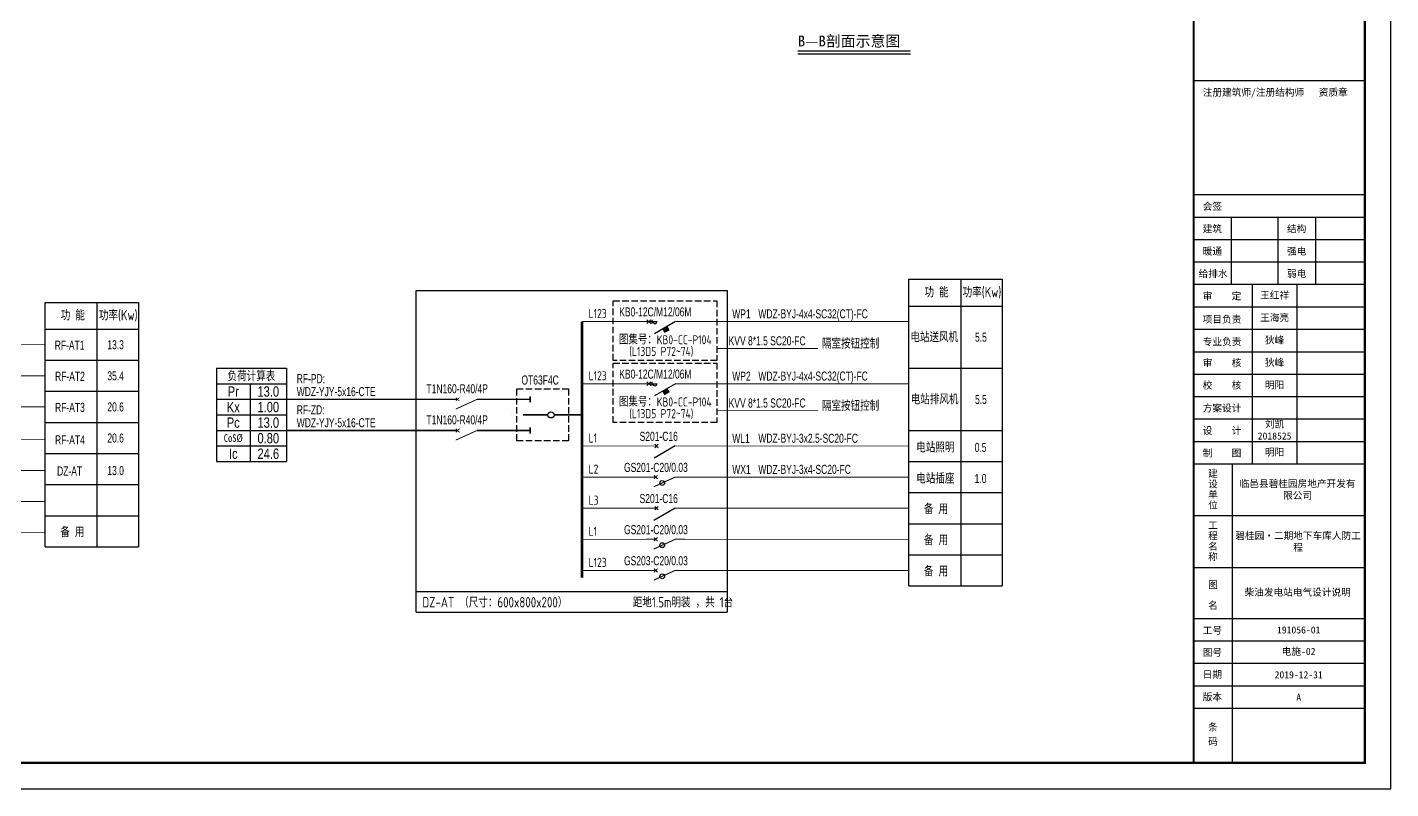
# Model space of a CAD drawing. Extents: x 1680526 to 2359975, y 920307 to 3738831.
# Drawn here: x 1815906 to 1868481, y 920307 to 949683 of the extents above; entities that cross this region are included whole.
import ezdxf
from ezdxf.enums import TextEntityAlignment as Align

# ---------------------------------------------------------------- set-up
doc = ezdxf.new("R2010")
doc.units = 0
doc.header["$LTSCALE"] = 1000
doc.linetypes.add('CONTINOUS', pattern=[0])
doc.linetypes.add('DASH', pattern=[0.35, 0.25, -0.1])
for name, color, linetype in [('A', 3, 'Continuous'), ('AB', 1, 'Continuous'), ('BORDER', 7, 'Continuous'), ('DIM_SYMB', 3, 'Continuous'), ('ECA_TK', 7, 'Continuous'), ('ELEMENT', 3, 'Continuous'), ('SIG_TEXT', 53, 'Continuous'), ('tk', 7, 'Continuous'), ('WIRE-母线', 6, 'Continuous'), ('WIRE-系统', 4, 'Continuous'), ('电气', 3, 'Continuous'), ('系统字体', 3, 'Continuous')]:
    doc.layers.add(name, color=color, linetype=linetype)
doc.styles.add('BZHZ', font='bzxw.shx', dxfattribs={"width": 0.8, "bigfont": 'bzhz.shx'})
doc.styles.add('HZ', font='')
doc.styles.get("Standard").update_dxf_attribs({"font": 'GBENOR', "bigfont": 'GBCBIG'})
doc.styles.add('SUNTXT', font='', dxfattribs={"height": 273})
doc.styles.add('TYDG_02', font='TSSDENG', dxfattribs={"width": 0.8, "bigfont": 'TSSDCHN'})
doc.styles.add('宋体', font='bzxw.shx', dxfattribs={"width": 0.8, "bigfont": 'bzhz.shx'})
doc.styles.add('探索者', font='TSSDENG.shx', dxfattribs={"width": 0.8, "height": 350, "bigfont": 'TSSDCHN.shx'})
doc.styles.add('黑体', font='simhei.ttf', dxfattribs={"height": 10})
doc.styles.get('HZ').set_extended_font_data('SimSun')
doc.styles.get('SUNTXT').set_extended_font_data('SimSun')

# ---------------------------------------------------------------- blocks, each defined once
blk = doc.blocks.new('10B_A1E图框')
blk.add_line((765, 184), (765, 584))
blk.add_line((765, 184), (765, 584))
blk.add_line((765, 184), (765, 584))
at = {"layer": 'ECA_TK'}
for p, q in [((765, 220.51), (831, 220.51)), ((779.58, 194.56), (779.58, 220.51)), ((797.5, 220.51), (797.5, 194.56)), ((812.08, 194.56), (812.08, 220.51)), ((765, 211.86), (831, 211.86)), ((765, 203.21), (831, 203.21)), ((787.68, 125.36), (787.68, 194.56)), ((804.77, 194.56), (804.77, 125.36)), ((765, 185.91), (831, 185.91)), ((765, 177.26), (831, 177.26)), ((765, 168.61), (831, 168.61)), ((765, 159.96), (831, 159.96)), ((765, 151.31), (831, 151.31)), ((765, 142.66), (831, 142.66)), ((765, 134.01), (831, 134.01)), ((765, 125.36), (831, 125.36)), ((780.03, 10), (780.03, 125.36)), ((765, 105.36), (831, 105.36)), ((765, 85.36), (831, 85.36)), ((831, 56.92), (765, 56.92)), ((831, 48.27), (765, 48.27)), ((831, 39.62), (765, 39.62)), ((831, 30.97), (765, 30.97))]:
    blk.add_line(p, q, dxfattribs=at)
blk.add_lwpolyline([(0, 0), (841, 0), (841, 594), (0, 594)], close=True, dxfattribs=at)
at = {"layer": 'ECA_TK', "const_width": 0.8}
blk.add_lwpolyline([(831, 10), (831, 584), (18, 584), (18, 10)], close=True, dxfattribs=at)
at = {"layer": 'ECA_TK'}
for points, const_width in [([(765, 10), (765, 584)], 0.8), ([(765, 273.16), (831, 273.16)], 0.5), ([(765, 229.16), (831, 229.16)], 0.5), ([(765, 194.56), (831, 194.56)], 0.5), ([(831, 65.57), (765, 65.57)], 0.5)]:
    blk.add_lwpolyline(points, dxfattribs=dict(at, const_width=const_width))
at = {"layer": 'ECA_TK', "linetype": 'Continuous', "style": 'SUNTXT'}
for s, height, p in [('注册建筑师/注册结构师   资质章', 2.7342, (768.5, 267.3)), ('会签', 2.734, (768.5, 223.3)), ('建筑', 2.734, (768.5, 214.65)), ('结构', 2.734, (801, 214.65)), ('暖通', 2.734, (768.5, 206)), ('强电', 2.734, (801, 206)), ('给排水', 2.734, (766.9, 197.35)), ('弱电', 2.734, (801, 197.35)), ('审    定', 2.734, (768.5, 188.7)), ('项目负责', 2.734, (768.5, 179.74)), ('专业负责', 2.734, (768.5, 171.09)), ('审    核', 2.734, (768.5, 162.93)), ('校    核', 2.734, (768.5, 154.28)), ('方案设计', 2.734, (768.5, 145.45)), ('设    计', 2.734, (768.5, 136.8)), ('制    图', 2.734, (768.5, 128.15)), ('建', 2.73, (770.59, 120.26)), ('设', 2.73, (770.59, 116.2)), ('位', 2.73, (770.59, 108.08)), ('单', 2.73, (770.59, 112.14)), ('工', 2.73, (770.59, 100.26)), ('程', 2.73, (770.59, 96.2)), ('名', 2.73, (770.59, 92.14)), ('称', 2.73, (770.59, 88.08)), ('图', 2.73, (770.59, 77.33)), ('名', 2.73, (770.59, 69.33)), ('工号', 2.734, (768.5, 59.71)), ('图号', 2.734, (768.5, 51.23)), ('日期', 2.734, (768.5, 42.72)), ('版本', 2.734, (768.5, 34.07)), ('条', 2.73, (770.59, 22.4)), ('码', 2.73, (770.59, 16.85))]:
    blk.add_text(s, height=height, dxfattribs=at).set_placement(p)
blk = doc.blocks.new('QF102')
at = {"layer": 'A', "color": 3}
for p, q in [((0, -10), (-4.91, -1.5)), ((-0.71, -3.21), (0.71, -1.79)), ((-0.71, -1.79), (0.71, -3.21))]:
    blk.add_line(p, q, dxfattribs=at)
at = {"layer": 'A', "color": 3, "const_width": 0.3}
for points in [[(0, 0), (0, -2.5)], [(0, -10), (0, -12.5)]]:
    blk.add_lwpolyline(points, dxfattribs=at)
at = {"layer": 'AB', "color": 3, "width": 0.6, "flags": 9}
blk.add_attdef('QF', text='', height=3.99, dxfattribs=at).set_placement((5, -7.45), align=Align.MIDDLE)
blk = doc.blocks.new('*T50')
at = {"layer": '电气', "color": 0, "linetype": 'ByBlock', "lineweight": -2}
for p, q in [((0, 0), (2700, 0)), ((0, 0), (0, -3600)), ((2700, 0), (2700, -3600)), ((0, -600), (2700, -600)), ((1300, -600), (1300, -3600)), ((0, -1200), (2700, -1200)), ((0, -1800), (2700, -1800)), ((0, -2400), (2700, -2400)), ((0, -3000), (2700, -3000)), ((0, -3600), (2700, -3600))]:
    blk.add_line(p, q, dxfattribs=at)
at = {"layer": '电气', "color": 0, "attachment_point": 5}
for s, insert, char_height, width, style in [('{\\Fbzxw,bzhz|c134;\\W0.8;负荷计算表}', (1350, -300), 400, 2688, 'BZHZ'), ('{\\Fbzxw,bzhz|c134;Pr}', (650, -900), 400, 1288, 'BZHZ'), ('13.0', (2000, -900), 400, 1388, 'BZHZ'), ('Kx', (650, -1500), 400, 1288, 'BZHZ'), ('1.00', (2000, -1500), 400, 1388, 'BZHZ'), ('Pc', (650, -2100), 400, 1288, 'BZHZ'), ('13.0', (2000, -2100), 400, 1388, 'BZHZ'), ('{\\W0.8;CoS%%C}', (650, -2700), 300, 1288, 'HZ'), ('0.80', (2000, -2700), 400, 1388, 'BZHZ'), ('{\\Fbzxw,bzhz|c134;Ic}', (650, -3300), 400, 1288, 'BZHZ'), ('24.6', (2000, -3300), 400, 1388, 'BZHZ')]:
    blk.add_mtext(s, dxfattribs=dict(at, insert=insert, char_height=char_height, width=width, style=style))
blk = doc.blocks.new('$element$00000521')
blk.add_line((0, 0), (0, 0))
at = {"const_width": 0.0267}
for points in [[(-0.25, 0), (-0.25, -0.3)], [(0.25, 0), (0.25, -0.3)], [(0, -0.183), (0, -0.583)], [(-0.3, -0.3), (-0.2, -0.3)], [(0.2, -0.3), (0.3, -0.3)], [(0, -1), (0, -0.683)]]:
    blk.add_lwpolyline(points, dxfattribs=at)
blk.add_circle((0, -0.633), 0.05)
at = {"flags": 9}
blk.add_attdef('S', (0, 0), '', height=0.00000667, dxfattribs=at)
blk = doc.blocks.new('$element$00000497')
at = {"const_width": 0.0233}
for points in [[(0, 0), (0, -0.25)], [(0, -1), (0, -0.75), (-0.25, -0.2)], [(-0.047, -0.297), (0.047, -0.203)], [(-0.047, -0.203), (0.047, -0.297)]]:
    blk.add_lwpolyline(points, dxfattribs=at)
at = {"flags": 9}
blk.add_attdef('S', (0, 0), '', height=0.00000667, dxfattribs=at)
blk = doc.blocks.new('3636')
at = {"layer": 'A'}
for p, q in [((-391261, 1267709), (-391119, 1267851)), ((-391119, 1267709), (-391261, 1267851)), ((-391190, 1267780), (-390876, 1267780)), ((-391075, 1267851), (-391075, 1267709)), ((-390156, 1267780), (-390972, 1267309)), ((-390497, 1267584), (-390422, 1267454)), ((-390422, 1267454), (-390595, 1267354))]:
    blk.add_line(p, q, dxfattribs=at)
at = {"layer": 'A', "const_width": 28.8}
for points in [[(-391430, 1267780), (-390876, 1267780)], [(-390156, 1267780), (-389916, 1267780)]]:
    blk.add_lwpolyline(points, dxfattribs=at)
at = {"layer": 'A'}
blk.add_arc((-390951, 1267780), 75, 180, 0, dxfattribs=at)
blk.add_solid([(-390422, 1267454), (-390595, 1267354), (-390497, 1267584), (-390670, 1267483)], dxfattribs=at)
blk = doc.blocks.new('$element$00000525')
at = {"const_width": 0.0267}
for points in [[(0, 0), (0, -0.25)], [(-0.25, -0.2), (0, -0.75), (0, -1)], [(-0.047, -0.203), (0.047, -0.297)], [(0.047, -0.203), (-0.047, -0.297)]]:
    blk.add_lwpolyline(points, dxfattribs=at)
blk.add_circle((-0.151, -0.417), 0.0615)
at = {"flags": 9}
blk.add_attdef('S', (0, 0), '', height=0.00000667, dxfattribs=at)

msp = doc.modelspace()

# ---------------------------------------------------------------- linework, layer by layer
at = {"layer": 'DIM_SYMB', "ltscale": 0.8, "const_width": 56}
msp.add_lwpolyline([(1845616, 948765), (1849962.3, 948765)], dxfattribs=at)
at = {"layer": 'DIM_SYMB', "ltscale": 0.8}
msp.add_lwpolyline([(1845616, 948653), (1849962.3, 948653)], dxfattribs=at)
at = {"layer": 'WIRE-母线', "const_width": 100}
msp.add_lwpolyline([(1837299.1, 938329.3), (1837299.1, 928444.2)], dxfattribs=at)
at = {"layer": 'WIRE-系统', "linetype": 'DASH'}
for points in [[(1838499.1, 939129.2), (1842499.1, 939129.2), (1842499.1, 936829.4), (1838499.1, 936829.4)], [(1838499.1, 936729.2), (1842499.1, 936729.2), (1842499.1, 934429.4), (1838499.1, 934429.4)], [(1834779.7, 935729.1), (1836779.6, 935729.1), (1836779.6, 933729.3), (1834779.7, 933729.3)]]:
    msp.add_lwpolyline(points, close=True, dxfattribs=at)
at = {"layer": 'WIRE-系统', "linetype": 'CONTINOUS'}
for points, const_width in [([(1840206.9, 938329.3), (1837299.1, 938329.3)], 33.2), ([(1840926.9, 938329.3), (1849899.3, 938329.3)], 33.2), ([(1808106.8, 937438.9), (1816594, 937438.9)], 33.2), ([(1842499.1, 937292.3), (1846396.3, 937292.3)], 33.2), ([(1808106.8, 936238.9), (1816594, 936238.9)], 33.2), ([(1840206.9, 935929.3), (1837299.1, 935929.3)], 33.2), ([(1840926.9, 935929.3), (1849899.3, 935929.3)], 33.2), ([(1825899.6, 935329.2), (1832502.1, 935329.2)], 60), ([(1833252.1, 935329.2), (1835299.6, 935329.2)], 60), ([(1808106.8, 935038.9), (1816594, 935038.9)], 33.2), ([(1842499.1, 934892.3), (1846396.3, 934892.3)], 33.2), ([(1836219.6, 934729.2), (1837298.6, 934729.2)], 60), ([(1808106.8, 933785.8), (1816594, 933785.8)], 33.2), ([(1825899.6, 934129.2), (1832502.1, 934129.2)], 60), ([(1833252.1, 934129.2), (1835299.6, 934129.2)], 60), ([(1840169.5, 933529.2), (1837298, 933529.2)], 33.2), ([(1840889.5, 933529.2), (1849899.3, 933529.2)], 33.2), ([(1808106.2, 932585.8), (1816593.4, 932585.8)], 33.2), ([(1840138.8, 932329.2), (1837297.3, 932329.2)], 33.2), ([(1840888.8, 932329.2), (1849899.3, 932329.2)], 33.2), ([(1808105.5, 931385.8), (1816592.7, 931385.8)], 33.2), ([(1840168.1, 931129.2), (1837296.6, 931129.2)], 33.2), ([(1840888.1, 931129.2), (1849899.3, 931129.2)], 33.2), ([(1808104.8, 930185.8), (1816592, 930185.8)], 33.2), ([(1840138.8, 929929.2), (1837299.1, 929929.2)], 33.2), ([(1840888.8, 929929.2), (1849899.3, 929929.2)], 33.2), ([(1840138.8, 928729.2), (1837299.1, 928729.2)], 33.2), ([(1840888.8, 928729.2), (1849899.3, 928729.2)], 33.2)]:
    msp.add_lwpolyline(points, dxfattribs=dict(at, const_width=const_width))
at = {"layer": '电气', "color": 241}
for p, q in [((1830899.6, 927116.7), (1830899.6, 939529.3)), ((1830899.6, 939529.3), (1842899.1, 939529.3)), ((1842899.1, 939529.3), (1842899.1, 927116.7)), ((1851899.7, 939960.4), (1851899, 928129.3)), ((1818594.4, 939070), (1818593.9, 929638.9)), ((1849899.3, 938929.3), (1853499.9, 938929.3)), ((1816594, 938038.9), (1820194.7, 938038.9)), ((1816594, 936838.9), (1820194.7, 936838.9)), ((1849899.3, 936529.3), (1853499.9, 936529.3)), ((1816594, 935638.9), (1820194.7, 935638.9)), ((1816594.2, 934438.9), (1820194.8, 934438.9)), ((1849899.5, 934129.3), (1853500.1, 934129.3)), ((1816594.3, 933238.9), (1820194.9, 933238.9)), ((1849899.6, 932929.3), (1853500.2, 932929.3)), ((1816594.3, 932038.9), (1820194.9, 932038.9)), ((1849899.3, 931729.3), (1853499.9, 931729.3)), ((1816594, 930838.9), (1820194.7, 930838.9)), ((1849899.3, 930529.3), (1853499.9, 930529.3)), ((1816594, 929638.9), (1820194.7, 929638.9)), ((1849899.3, 929329.3), (1853499.9, 929329.3)), ((1849899.3, 928129.3), (1853499.9, 928129.3)), ((1830899.6, 927916.5), (1842899.1, 927916.5)), ((1830899.6, 927116.7), (1842899.1, 927116.7))]:
    msp.add_line(p, q, dxfattribs=at)
for points in [[(1849899.3, 928129.3), (1849899.3, 939960.4), (1853499.9, 939960.4), (1853499.9, 928129.3)], [(1816594, 929638.9), (1816594, 939070), (1820194.7, 939070), (1820194.7, 929638.9)]]:
    msp.add_lwpolyline(points, dxfattribs=at)

# ---------------------------------------------------------------- block references
msp.add_blockref('*T50', (1823199.6, 936529.2))
at = {"layer": 'BORDER', "linetype": 'Continuous'}
for p in [(2231063.6, -329450.9), (2231063.6, -331850.9)]:
    msp.add_blockref('3636', p, dxfattribs=at)
at = {"layer": 'ELEMENT', "rotation": 90}
for name, p, xscale, yscale, zscale in [('$element$00000497', (1832127.1, 935329.2), 1500, 1500, 1500), ('$element$00000521', (1834579.6, 934729.2), 2400, 2400, 2400), ('$element$00000497', (1832127.1, 934129.2), 1500, 1500, 1500), ('$element$00000525', (1839763.8, 932329.2), 1500, 1500, 1500), ('$element$00000525', (1839763.8, 929929.2), 1500, 1500, 1500), ('$element$00000525', (1839763.8, 928729.2), 1500, 1500, 1500)]:
    msp.add_blockref(name, p, dxfattribs=dict(at, xscale=xscale, yscale=yscale, zscale=zscale))
at = {"layer": 'ELEMENT', "color": 3, "xscale": 96, "yscale": 96, "zscale": 96, "rotation": 90}
for p in [(1839929.5, 933529.2), (1839928.1, 931129.2)]:
    msp.add_blockref('QF102', p, dxfattribs=at)
at = {"layer": 'tk', "xscale": 100, "yscale": 100, "zscale": 100}
msp.add_blockref('10B_A1E图框', (1784380.5, 920307), dxfattribs=at)

# ---------------------------------------------------------------- texts
at = {"layer": 'DIM_SYMB', "color": 7, "style": '黑体'}
msp.add_text('B—B剖面示意图 ', height=420.59, dxfattribs=at).set_placement((1845616, 948940.8))
at = {"layer": 'SIG_TEXT'}
for s, height, style, width, p in [('功 能', 400, 'TYDG_02', 0.8, (1850501.7, 939265)), ('功率(Kw)', 400, 'TYDG_02', 0.8, (1851973.6, 939265)), ('功 能', 400, 'TYDG_02', 0.8, (1817196.4, 938374.6)), ('功率(Kw)', 400, 'TYDG_02', 0.8, (1818668.3, 938374.6)), ('KB0-12C/M12/06M', 350, '宋体', 0.7, (1838733.1, 938527.8)), ('WP1', 350, '宋体', 0.7, (1843090.8, 938449.3)), ('WDZ-BYJ-4x4-SC32(CT)-FC', 350, '宋体', 0.7, (1844096, 938452.4)), ('13.3', 350, '宋体', 0.7, (1818994.6, 937261.5)), ('KVV 8*1.5 SC20-FC', 350, '宋体', 0.7, (1842951.2, 937412.6)), ('隔室按钮控制', 400, 'TYDG_02', 0.8, (1846548.8, 937283.4)), ('5.5', 350, '宋体', 0.7, (1852449.9, 937551.9)), ('35.4', 350, '宋体', 0.7, (1818994.6, 936061.5)), ('KB0-12C/M12/06M', 350, '宋体', 0.7, (1838733.1, 936127.8)), ('WP2', 350, '宋体', 0.7, (1843090.8, 936049.3)), ('WDZ-BYJ-4x4-SC32(CT)-FC', 350, '宋体', 0.7, (1844096, 936052.4)), ('RF-PD:', 350, '宋体', 0.7, (1826296.8, 935952.3)), ('T1N160-R40/4P', 350, '宋体', 0.7, (1831300.2, 935563.3)), ('OT63F4C', 350, '宋体', 0.7, (1834961.5, 935899.2)), ('WDZ-YJY-5x16-CTE', 350, '宋体', 0.7, (1826296.8, 935452.3)), ('KVV 8*1.5 SC20-FC', 350, '宋体', 0.7, (1842951.2, 935012.6)), ('隔室按钮控制', 400, 'TYDG_02', 0.8, (1846548.8, 934883.4)), ('5.5', 350, '宋体', 0.7, (1852449.9, 935151.9)), ('20.6', 350, '宋体', 0.7, (1818994.6, 934861.5)), ('RF-ZD:', 350, '宋体', 0.7, (1826296.8, 934752.3)), ('WDZ-YJY-5x16-CTE', 350, '宋体', 0.7, (1826296.8, 934252.3)), ('T1N160-R40/4P', 350, '宋体', 0.7, (1831300.2, 934363.3)), ('20.6', 350, '宋体', 0.7, (1818994.7, 933661.5)), ('S201-C16', 350, '宋体', 0.7, (1839517.1, 933727.7)), ('WL1', 350, '宋体', 0.7, (1843090.8, 933649.2)), ('WDZ-BYJ-3x2.5-SC20-FC', 350, '宋体', 0.7, (1844096, 933652.3)), ('0.5', 350, '宋体', 0.7, (1852438, 933298.8)), ('13.0', 350, '宋体', 0.7, (1818994.6, 932408.4)), ('GS201-C20/0.03', 350, '宋体', 0.7, (1838917.3, 932527.7)), ('WX1', 350, '宋体', 0.7, (1843090.8, 932449.2)), ('WDZ-BYJ-3x4-SC20-FC', 350, '宋体', 0.7, (1844096, 932452.3)), ('1.0', 350, '宋体', 0.7, (1852437.9, 932098.8)), ('S201-C16', 350, '宋体', 0.7, (1839517.1, 931327.7)), ('备 用', 400, 'TYDG_02', 0.8, (1850480.4, 930901.7)), ('备 用', 400, 'TYDG_02', 0.8, (1817181.5, 930011.3)), ('GS201-C20/0.03', 350, '宋体', 0.7, (1838917.3, 930127.7)), ('备 用', 400, 'TYDG_02', 0.8, (1850480.4, 929701.7)), ('GS203-C20/0.03', 350, '宋体', 0.7, (1838917.3, 928927.7)), ('备 用', 400, 'TYDG_02', 0.8, (1850480.4, 928498.3)), ('DZ-AT （尺寸：600x800x200）             距地1.5m明装 ，共 1台 ', 400, 'TYDG_02', 0.8, (1831140.5, 927301.2))]:
    msp.add_text(s, height=height, dxfattribs=dict(at, style=style, width=width)).set_placement(p)
for s, height, style, width, p in [('电站送风机', 400, 'TYDG_02', 0.8, (1850877.3, 937533.2)), ('RF-AT1', 350, '宋体', 0.7, (1817539.4, 937242.8)), ('RF-AT2', 350, '宋体', 0.7, (1817551, 936042.8)), ('电站排风机', 400, 'TYDG_02', 0.8, (1850891, 935133.2)), ('RF-AT3', 350, '宋体', 0.7, (1817551, 934842.8)), ('RF-AT4', 350, '宋体', 0.7, (1817550.9, 933589.7)), ('电站照明', 400, 'TYDG_02', 0.8, (1850920, 933280.1)), ('DZ-AT', 350, '宋体', 0.7, (1817539.4, 932389.7)), ('电站插座', 400, 'TYDG_02', 0.8, (1850919.9, 932080.1))]:
    msp.add_text(s, height=height, dxfattribs=dict(at, style=style, width=width)).set_placement(p, align=Align.CENTER)
at = {"layer": 'tk', "char_height": 273, "attachment_point": 5}
for s, insert, width, style in [('王红祥', (1864003, 939330.5), 1709, 'SUNTXT'), ('王海亮', (1864003, 938465.5), 1709, 'SUNTXT'), ('狄峰', (1864003, 937600.5), 1709, 'SUNTXT'), ('狄峰', (1864003, 936735.5), 1709, 'SUNTXT'), ('明阳', (1864003, 935870.5), 1709, 'SUNTXT'), ('刘凯2018525', (1864003, 934140.5), 1709, 'SUNTXT'), ('明阳', (1864003, 933275.5), 1709, 'SUNTXT'), ('临邑县碧桂园房地产开发有限公司', (1864889.5, 931835.5), 4672, '黑体'), ('碧桂园·二期地下车库人防工程', (1864909.4, 929829.7), 4911.999, '黑体'), ('柴油发电站电气设计说明', (1864891.5, 927870.5), 4698, '黑体'), ('191056-01', (1864932, 926431.5), 5097, '黑体'), ('电施-02', (1864929, 925587), 4839, '黑体'), ('2019-12-31', (1864932, 924701.5), 5097, '黑体'), ('A', (1864932, 923836.5), 5097, '黑体')]:
    msp.add_mtext(s, dxfattribs=dict(at, insert=insert, width=width, style=style))
at = {"layer": '系统字体', "color": 43, "width": 0.8}
for s, style, p in [('L123', '探索者', (1837552.8, 938464)), ('图集号：KB0-CC-P104', 'TYDG_02', (1838721.6, 937452.5)), ('(L13D5 P72~74)', 'TYDG_02', (1839121.6, 937002.5)), ('L123', '探索者', (1837552.8, 936064)), ('图集号：KB0-CC-P104', 'TYDG_02', (1838721.6, 935052.5)), ('(L13D5 P72~74)', 'TYDG_02', (1839121.6, 934602.5)), ('L1', '探索者', (1837552.8, 933663.9)), ('L2', '探索者', (1837552.8, 932463.9)), ('L3', '探索者', (1837552.8, 931263.9)), ('L1', '探索者', (1837552.8, 930063.9)), ('L123', '探索者', (1837552.8, 928863.9))]:
    msp.add_text(s, height=350, dxfattribs=dict(at, style=style)).set_placement(p)

doc.saveas('drawing.dxf')
